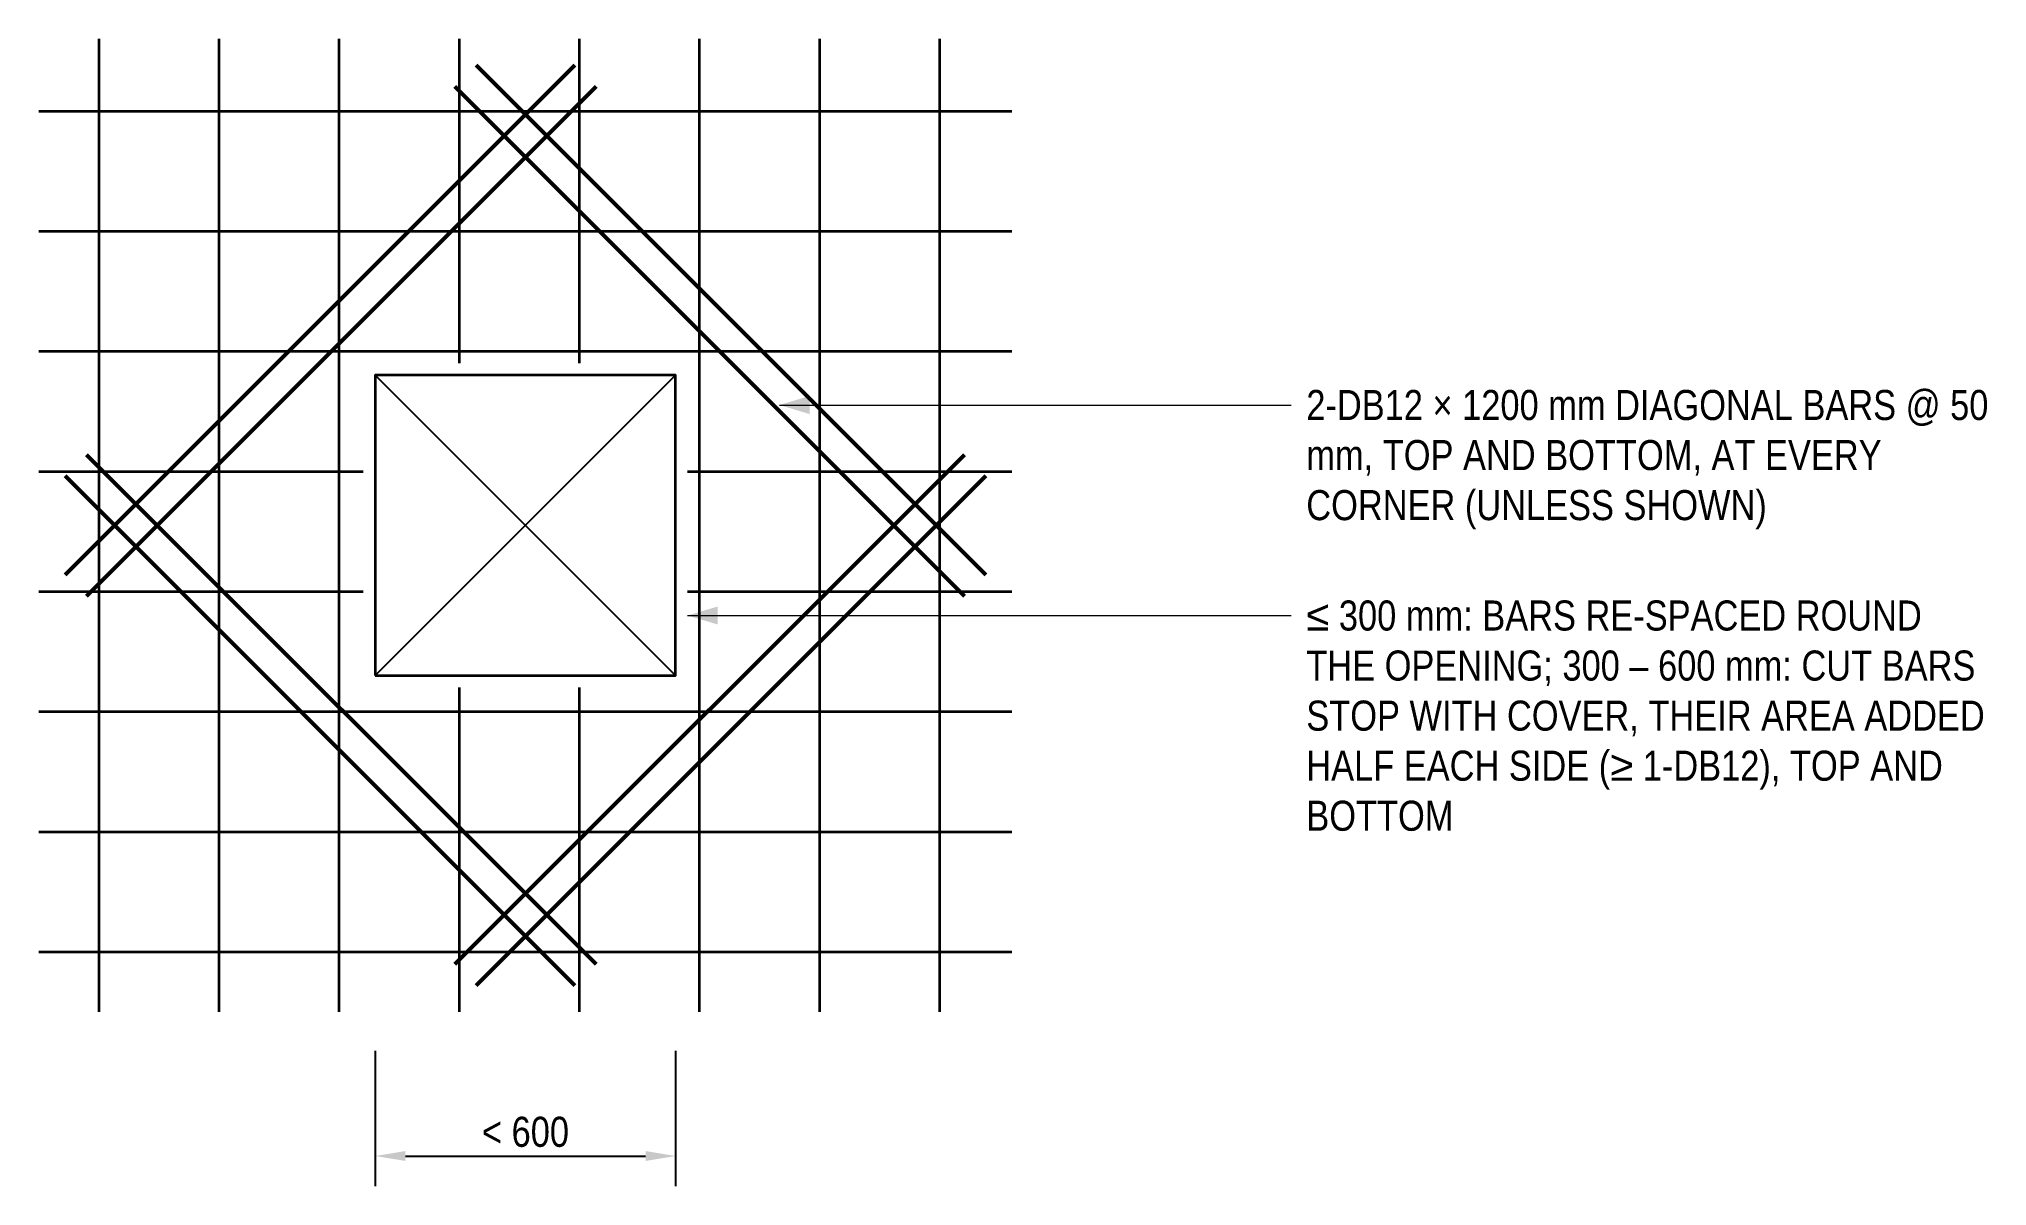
# Model space of a CAD drawing. Header units: millimetres. Extents: x -810 to 2433, y -67100 to -65190.
import ezdxf

# ---------------------------------------------------------------- set-up
doc = ezdxf.new("R2010")
doc.units = ezdxf.units.MM
doc.header["$LTSCALE"] = 3.75
for name, color, linetype, lineweight in [('S-ANNO', 3, 'Continuous', 18), ('S-CONC', 4, 'Continuous', 35), ('S-CONC-VIS', 5, 'Continuous', 25), ('S-DIMS', 2, 'Continuous', 18), ('S-REBR', 1, 'Continuous', 50), ('S-REBR-SEC', 30, 'Continuous', 35), ('S-TEXT', 7, 'Continuous', 18)]:
    doc.layers.add(name, color=color, linetype=linetype, lineweight=lineweight)
doc.styles.add('AN', font='ARIALN_0.TTF')
doc.dimstyles.new('EIT-25', dxfattribs={"dimscale": 25, "dimtxt": 2, "dimasz": 2, "dimexe": 2, "dimexo": 1, "dimgap": 0.6, "dimtad": 1, "dimdec": 0, "dimtxsty": 'AN', "dimcen": 2.5, "dimclrd": 2, "dimclre": 8, "dimclrt": 7, "dimazin": 3, "dimtfac": 1, "dimtmove": 1, "dimatfit": 3, "dimlwd": -1, "dimlwe": -1, "dimarcsym": 0})

msp = doc.modelspace()

# ---------------------------------------------------------------- linework, layer by layer
at = {"layer": 'S-ANNO', "flags": 128}
for points in [[(422.883, -65799.497), (1200, -65799.497), (1275, -65799.497)], [(270, -66150), (1200, -66150), (1275, -66150)]]:
    msp.add_lwpolyline(points, dxfattribs=at)
at = {"layer": 'S-ANNO'}
for points in [[(422.883, -65799.497), (472.883, -65814.497), (472.883, -65784.497)], [(270, -66150), (320, -66165), (320, -66135)]]:
    msp.add_solid(points, dxfattribs=at)
at = {"layer": 'S-CONC', "flags": 128}
msp.add_lwpolyline([(-250, -66250), (250, -66250), (250, -65750), (-250, -65750)], close=True, dxfattribs=at)
at = {"layer": 'S-CONC-VIS'}
for p, q in [((-250, -66250), (250, -65750)), ((-250, -65750), (250, -66250))]:
    msp.add_line(p, q, dxfattribs=at)
at = {"layer": 'S-REBR', "flags": 128}
for points in [[(82.337, -65233.817), (-766.183, -66082.337)], [(766.183, -66082.337), (-82.337, -65233.817)], [(117.692, -65269.172), (-730.828, -66117.692)], [(730.828, -66117.692), (-117.692, -65269.172)], [(-730.828, -65882.308), (117.692, -66730.828)], [(-117.692, -66730.828), (730.828, -65882.308)], [(-766.183, -65917.663), (82.337, -66766.183)], [(-82.337, -66766.183), (766.183, -65917.663)]]:
    msp.add_lwpolyline(points, dxfattribs=at)
at = {"layer": 'S-REBR-SEC'}
for p, q in [((-710, -66810), (-710, -65190)), ((-510, -66810), (-510, -65190)), ((-310, -66810), (-310, -65190)), ((-110, -65730), (-110, -65190)), ((90, -65730), (90, -65190)), ((290, -66810), (290, -65190)), ((490, -66810), (490, -65190)), ((690, -66810), (690, -65190)), ((-810, -65310), (810, -65310)), ((-810, -65510), (810, -65510)), ((-810, -65710), (810, -65710)), ((-810, -65910), (-270, -65910)), ((270, -65910), (810, -65910)), ((-810, -66110), (-270, -66110)), ((270, -66110), (810, -66110)), ((-110, -66810), (-110, -66270)), ((90, -66810), (90, -66270)), ((-810, -66310), (810, -66310)), ((-810, -66510), (810, -66510)), ((-810, -66710), (810, -66710))]:
    msp.add_line(p, q, dxfattribs=at)

# ---------------------------------------------------------------- texts
at = {"layer": 'S-TEXT', "char_height": 50, "attachment_point": 1, "style": 'AN'}
for s, insert, width in [('2-DB12 × 1200 mm DIAGONAL BARS @ 50\\Pmm, TOP AND BOTTOM, AT EVERY\\PCORNER (UNLESS SHOWN)', (1300, -65774.497), 1193.67326), ('≤ 300 mm: BARS RE-SPACED ROUND\\PTHE OPENING; 300 – 600 mm: CUT BARS\\PSTOP WITH COVER, THEIR AREA ADDED\\PHALF EACH SIDE (≥ 1-DB12), TOP AND\\PBOTTOM', (1300, -66125), 1187.32401)]:
    msp.add_mtext(s, dxfattribs=dict(at, insert=insert, width=width))

# ---------------------------------------------------------------- dimensions: what is measured, and where the dimension line sits
at = {"layer": 'S-DIMS'}
msp.add_linear_dim(base=(-250, -67050), p1=(-250, -66850), p2=(250, -66850), text='< 600', dimstyle='EIT-25', dxfattribs=at).render()

doc.saveas('drawing.dxf')
